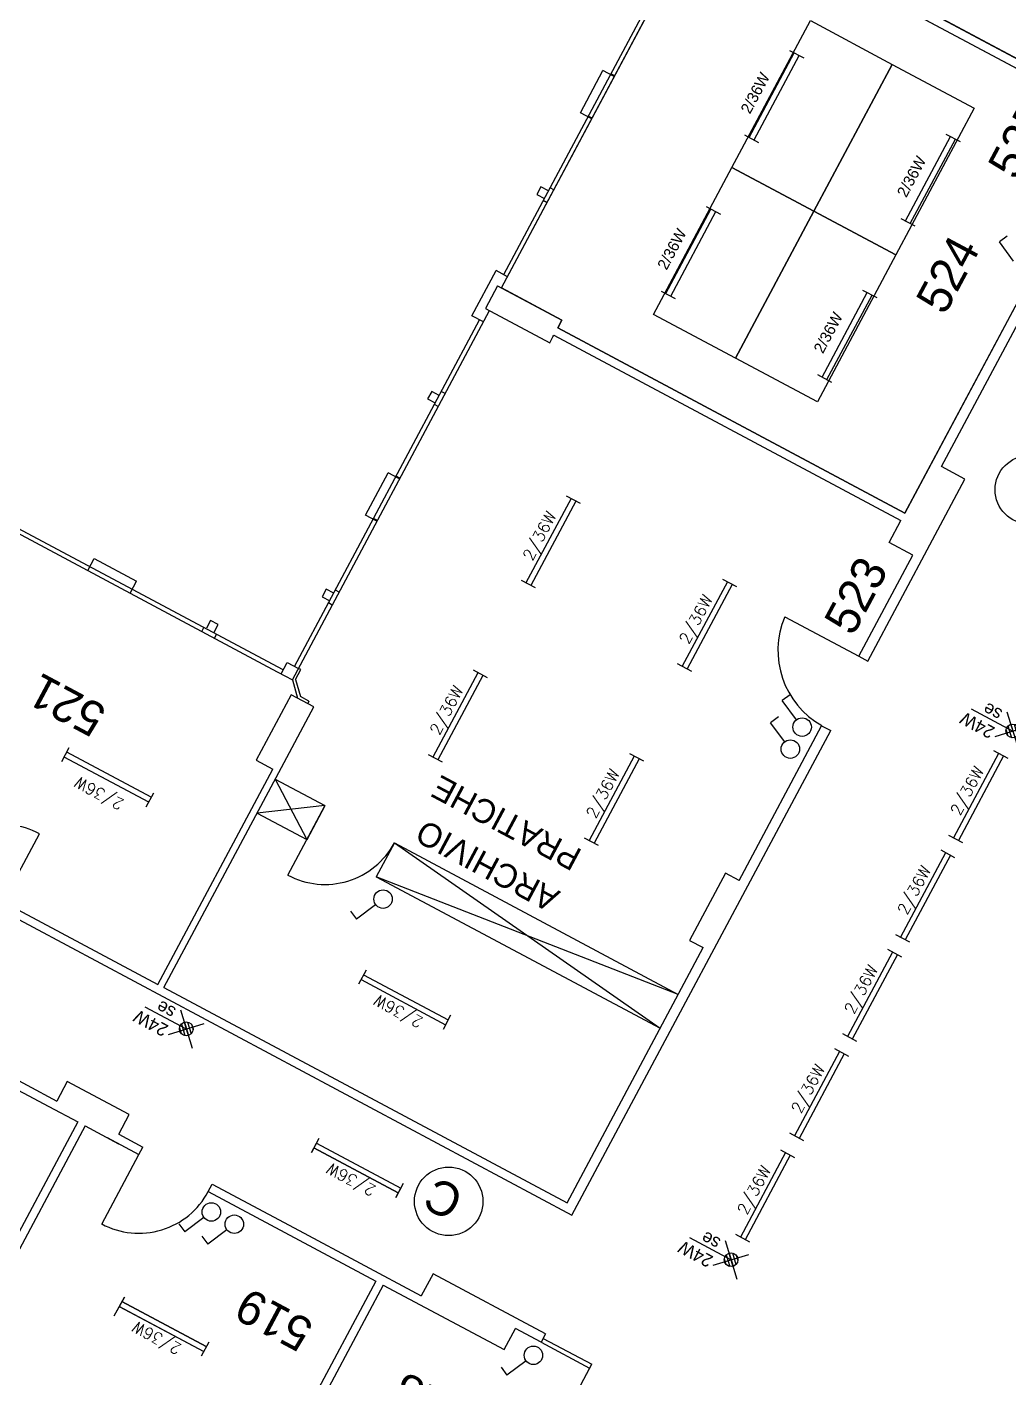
# Model space of a CAD drawing. Extents: x 1678829 to 1678895.5, y 4851385.5 to 4851457.1.
# Drawn here: x 1678844.95 to 1678856.42, y 4851420.92 to 4851436.71 of the extents above; entities that cross this region are included whole.
import ezdxf
from ezdxf.enums import TextEntityAlignment as Align

# ---------------------------------------------------------------- set-up
doc = ezdxf.new("R2010")
doc.units = 0
doc.header["$MEASUREMENT"] = 0
doc.layers.get('0').update_dxf_attribs({"linetype": 'CONTINUOUS'})
for name, color, linetype in [('ARREDO', 52, 'CONTINUOUS'), ('Desk', 33, 'CONTINUOUS'), ('ILLUMINAZIONE', 4, 'CONTINUOUS'), ('INFISSI', 160, 'CONTINUOUS'), ('Lighting', 50, 'CONTINUOUS'), ('Room', 102, 'CONTINUOUS')]:
    doc.layers.add(name, color=color, linetype=linetype)
doc.styles.add('ROMANS', font='romans')

# ---------------------------------------------------------------- blocks, each defined once
blk = doc.blocks.new('SE')
at = {"layer": 'ILLUMINAZIONE'}
for p, q in [((0.165, -0.165), (-0.167, 0.167)), ((0.152, 0.155), (-0.155, -0.152)), ((0.024, -0.077), (-0.077, 0.024)), ((0.056, -0.058), (-0.058, 0.056)), ((0.058, -0.056), (-0.056, 0.058)), ((0.077, -0.024), (-0.024, 0.077)), ((0.55, 0.001), (-0.001, 0.001)), ((0.075, 0.028), (0.028, 0.075)), ((-0.028, -0.075), (-0.075, -0.028))]:
    blk.add_line(p, q, dxfattribs=at)
blk.add_circle((0, 0), 0.0803, dxfattribs=at)
at = {"layer": 'ILLUMINAZIONE', "linetype": 'Continuous'}
for s, p in [('24W ', (0.191, 0.063)), ('se', (0.209, -0.158))]:
    blk.add_text(s, height=0.15, dxfattribs=at).set_placement(p)
blk = doc.blocks.new('Neon')
at = {"linetype": 'Continuous'}
for p, q in [((-5.69, 0.94), (-5.69, -0.92)), ((-5.69, 0.33), (5.5, 0.33)), ((5.5, 0.94), (5.5, -0.92)), ((-5.69, -0.31), (5.5, -0.31))]:
    blk.add_line(p, q, dxfattribs=at)
blk.add_text('2/36W', height=1.308, dxfattribs=at).set_placement((-3.31, 1.5))

msp = doc.modelspace()

# ---------------------------------------------------------------- linework, layer by layer
at = {"linetype": 'Continuous'}
for p, q in [((1678853.599, 4851437.778), (1678857.657, 4851435.612)), ((1678853.646, 4851437.867), (1678857.704, 4851435.701)), ((1678855.208, 4851431.025), (1678856.969, 4851434.324)), ((1678855.634, 4851431.568), (1678857.075, 4851434.268)), ((1678850.447, 4851433.68), (1678850.306, 4851433.415)), ((1678850.447, 4851433.68), (1678851.197, 4851433.279)), ((1678850.306, 4851433.415), (1678851.056, 4851433.015)), ((1678851.197, 4851433.279), (1678851.15, 4851433.191)), ((1678851.15, 4851433.191), (1678855.208, 4851431.025)), ((1678851.056, 4851433.015), (1678851.094, 4851433.085)), ((1678851.094, 4851433.085), (1678851.103, 4851433.103)), ((1678851.103, 4851433.103), (1678855.161, 4851430.937)), ((1678855.908, 4851431.422), (1678855.634, 4851431.568)), ((1678854.773, 4851429.296), (1678855.908, 4851431.422)), ((1678855.025, 4851430.681), (1678855.161, 4851430.937)), ((1678855.298, 4851430.535), (1678855.025, 4851430.681)), ((1678854.667, 4851429.353), (1678855.298, 4851430.535)), ((1678854.667, 4851429.353), (1678854.773, 4851429.296)), ((1678848.034, 4851428.903), (1678847.624, 4851428.136)), ((1678848.299, 4851428.762), (1678848.034, 4851428.903)), ((1678847.889, 4851427.995), (1678848.299, 4851428.762)), ((1678851.316, 4851422.821), (1678854.34, 4851428.485)), ((1678853.268, 4851426.733), (1678854.234, 4851428.541)), ((1678854.234, 4851428.541), (1678854.34, 4851428.485)), ((1678847.624, 4851428.136), (1678847.818, 4851428.032)), ((1678846.476, 4851425.518), (1678847.818, 4851428.032)), ((1678846.547, 4851425.481), (1678847.889, 4851427.995)), ((1678853.11, 4851426.818), (1678852.691, 4851426.032)), ((1678853.268, 4851426.733), (1678853.11, 4851426.818)), ((1678844.621, 4851426.395), (1678851.316, 4851422.821)), ((1678844.668, 4851426.484), (1678846.476, 4851425.518)), ((1678851.258, 4851422.966), (1678852.849, 4851425.948)), ((1678852.691, 4851426.032), (1678852.849, 4851425.948)), ((1678846.547, 4851425.481), (1678851.258, 4851422.966)), ((1678843.407, 4851425.162), (1678845.295, 4851424.154)), ((1678843.36, 4851425.073), (1678845.203, 4851424.089)), ((1678845.417, 4851424.383), (1678845.295, 4851424.154)), ((1678846.14, 4851423.997), (1678845.417, 4851424.383)), ((1678845.203, 4851424.089), (1678845.539, 4851423.91)), ((1678845.539, 4851423.91), (1678843.396, 4851419.896)), ((1678846.018, 4851423.768), (1678846.14, 4851423.997)), ((1678845.627, 4851423.863), (1678843.484, 4851419.849)), ((1678845.627, 4851423.863), (1678846.015, 4851423.656)), ((1678845.883, 4851423.727), (1678846.253, 4851423.529)), ((1678846.018, 4851423.768), (1678846.3, 4851423.617)), ((1678846.253, 4851423.529), (1678846.3, 4851423.617)), ((1678847.065, 4851423.096), (1678847.112, 4851423.184)), ((1678847.065, 4851423.096), (1678849.023, 4851422.05)), ((1678847.112, 4851423.184), (1678848.126, 4851422.642)), ((1678848.126, 4851422.642), (1678849.555, 4851421.879)), ((1678849.692, 4851422.135), (1678849.555, 4851421.879)), ((1678851.006, 4851421.434), (1678849.692, 4851422.135)), ((1678849.023, 4851422.05), (1678846.494, 4851417.313)), ((1678849.111, 4851422.003), (1678846.583, 4851417.266)), ((1678849.111, 4851422.003), (1678850.523, 4851421.25)), ((1678850.523, 4851421.25), (1678850.655, 4851421.497)), ((1678850.955, 4851421.337), (1678850.655, 4851421.497)), ((1678851.006, 4851421.434), (1678850.955, 4851421.337))]:
    msp.add_line(p, q, dxfattribs=at)
for centre in [(1678856.661, 4851431.298), (1678849.875, 4851422.982)]:
    msp.add_circle(centre, 0.4, dxfattribs=at)
at = {"layer": 'ARREDO', "linetype": 'Continuous'}
for p, q in [((1678847.847, 4851427.915), (1678848.427, 4851427.608)), ((1678847.847, 4851427.915), (1678848.215, 4851427.211)), ((1678848.427, 4851427.608), (1678847.635, 4851427.518)), ((1678847.635, 4851427.518), (1678848.215, 4851427.211)), ((1678848.429, 4851427.605), (1678848.217, 4851427.208)), ((1678849.24, 4851427.171), (1678849.028, 4851426.774)), ((1678849.24, 4851427.171), (1678852.557, 4851425.401)), ((1678849.24, 4851427.171), (1678852.345, 4851425.004)), ((1678849.028, 4851426.774), (1678852.345, 4851425.004)), ((1678852.557, 4851425.401), (1678849.028, 4851426.774))]:
    msp.add_line(p, q, dxfattribs=at)
at = {"layer": 'Desk', "linetype": 'Continuous'}
for points in [[(1678855.06, 4851436.269), (1678854.144, 4851434.553), (1678853.186, 4851435.064), (1678854.102, 4851436.78)], [(1678856.018, 4851435.758), (1678855.102, 4851434.042), (1678854.144, 4851434.553), (1678855.06, 4851436.269)], [(1678854.144, 4851434.553), (1678853.228, 4851432.837), (1678852.27, 4851433.348), (1678853.186, 4851435.064)], [(1678855.102, 4851434.042), (1678854.186, 4851432.326), (1678853.228, 4851432.837), (1678854.144, 4851434.553)]]:
    msp.add_lwpolyline(points, close=True, dxfattribs=at)
at = {"layer": 'ILLUMINAZIONE', "linetype": 'Continuous'}
for p, q in [((1678856.403, 4851434.263), (1678856.311, 4851434.194)), ((1678856.478, 4851433.97), (1678856.311, 4851434.194)), ((1678851.305, 4851431.196), (1678850.778, 4851430.21)), ((1678851.361, 4851431.166), (1678850.834, 4851430.18)), ((1678851.415, 4851431.138), (1678851.251, 4851431.225)), ((1678850.888, 4851430.151), (1678850.724, 4851430.238)), ((1678853.132, 4851430.221), (1678852.605, 4851429.235)), ((1678853.188, 4851430.191), (1678852.661, 4851429.205)), ((1678853.242, 4851430.163), (1678853.078, 4851430.25)), ((1678852.715, 4851429.176), (1678852.551, 4851429.263)), ((1678850.217, 4851429.16), (1678849.691, 4851428.173)), ((1678850.274, 4851429.129), (1678849.747, 4851428.143)), ((1678850.327, 4851429.101), (1678850.164, 4851429.188)), ((1678853.865, 4851428.903), (1678853.773, 4851428.834)), ((1678853.941, 4851428.61), (1678853.773, 4851428.834)), ((1678853.728, 4851428.645), (1678853.636, 4851428.576)), ((1678853.803, 4851428.353), (1678853.636, 4851428.576)), ((1678845.354, 4851428.121), (1678845.441, 4851428.284)), ((1678846.369, 4851427.647), (1678845.382, 4851428.174)), ((1678846.369, 4851427.647), (1678845.382, 4851428.174)), ((1678846.369, 4851427.648), (1678845.382, 4851428.174)), ((1678846.399, 4851427.704), (1678845.412, 4851428.231)), ((1678846.399, 4851427.704), (1678845.412, 4851428.231)), ((1678846.399, 4851427.704), (1678845.412, 4851428.231)), ((1678849.801, 4851428.114), (1678849.637, 4851428.201)), ((1678852.044, 4851428.184), (1678851.518, 4851427.198)), ((1678852.101, 4851428.154), (1678851.574, 4851427.168)), ((1678852.154, 4851428.126), (1678851.991, 4851428.213)), ((1678856.302, 4851428.217), (1678855.775, 4851427.231)), ((1678856.358, 4851428.187), (1678855.832, 4851427.201)), ((1678856.412, 4851428.159), (1678856.248, 4851428.246)), ((1678846.34, 4851427.594), (1678846.428, 4851427.758)), ((1678851.627, 4851427.139), (1678851.464, 4851427.226)), ((1678855.885, 4851427.172), (1678855.722, 4851427.259)), ((1678855.682, 4851427.056), (1678855.156, 4851426.07)), ((1678855.792, 4851426.998), (1678855.629, 4851427.085)), ((1678855.739, 4851427.026), (1678855.212, 4851426.04)), ((1678849.021, 4851426.449), (1678848.798, 4851426.281)), ((1678848.729, 4851426.373), (1678848.798, 4851426.281)), ((1678855.266, 4851426.011), (1678855.102, 4851426.098)), ((1678855.172, 4851425.837), (1678855.009, 4851425.924)), ((1678855.063, 4851425.896), (1678854.536, 4851424.909)), ((1678855.119, 4851425.866), (1678854.592, 4851424.879)), ((1678848.909, 4851425.683), (1678848.822, 4851425.519)), ((1678848.881, 4851425.629), (1678849.867, 4851425.102)), ((1678848.851, 4851425.573), (1678849.837, 4851425.046)), ((1678849.896, 4851425.156), (1678849.809, 4851424.992)), ((1678854.646, 4851424.85), (1678854.482, 4851424.938)), ((1678854.443, 4851424.735), (1678853.916, 4851423.748)), ((1678854.499, 4851424.705), (1678853.972, 4851423.718)), ((1678854.553, 4851424.676), (1678854.389, 4851424.763)), ((1678848.357, 4851423.716), (1678848.27, 4851423.553)), ((1678854.026, 4851423.689), (1678853.863, 4851423.777)), ((1678848.27, 4851423.553), (1678848.328, 4851423.662)), ((1678849.285, 4851423.08), (1678848.298, 4851423.607)), ((1678848.298, 4851423.607), (1678849.285, 4851423.08)), ((1678848.328, 4851423.663), (1678849.315, 4851423.136)), ((1678853.921, 4851423.492), (1678853.757, 4851423.579)), ((1678853.811, 4851423.551), (1678853.284, 4851422.564)), ((1678853.867, 4851423.521), (1678853.341, 4851422.534)), ((1678849.343, 4851423.19), (1678849.256, 4851423.026)), ((1678849.256, 4851423.026), (1678849.315, 4851423.136)), ((1678847.014, 4851422.793), (1678846.791, 4851422.626)), ((1678846.722, 4851422.718), (1678846.791, 4851422.626)), ((1678847.282, 4851422.65), (1678847.059, 4851422.483)), ((1678846.99, 4851422.575), (1678847.059, 4851422.483)), ((1678853.394, 4851422.506), (1678853.231, 4851422.593)), ((1678845.966, 4851421.644), (1678846.084, 4851421.864)), ((1678846.084, 4851421.864), (1678845.996, 4851421.701)), ((1678847.011, 4851421.227), (1678846.025, 4851421.754)), ((1678846.025, 4851421.754), (1678847.012, 4851421.228)), ((1678847.042, 4851421.284), (1678846.055, 4851421.81)), ((1678846.055, 4851421.81), (1678847.042, 4851421.284)), ((1678847.07, 4851421.337), (1678846.983, 4851421.174)), ((1678850.487, 4851421.043), (1678850.556, 4851420.951)), ((1678850.779, 4851421.119), (1678850.556, 4851420.951))]:
    msp.add_line(p, q, dxfattribs=at)
for centre in [(1678854.006, 4851428.524), (1678853.868, 4851428.267), (1678849.108, 4851426.514), (1678847.101, 4851422.858), (1678847.369, 4851422.715), (1678850.865, 4851421.183)]:
    msp.add_circle(centre, 0.108, dxfattribs=at)
at = {"layer": 'INFISSI', "linetype": 'Continuous'}
for p, q in [((1678850.492, 4851433.656), (1678852.86, 4851438.093)), ((1678850.518, 4851433.812), (1678852.746, 4851437.985)), ((1678851.414, 4851435.703), (1678851.678, 4851436.197)), ((1678851.81, 4851436.126), (1678851.678, 4851436.197)), ((1678851.815, 4851436.135), (1678851.771, 4851436.159)), ((1678851.546, 4851435.632), (1678851.414, 4851435.703)), ((1678851.551, 4851435.641), (1678851.507, 4851435.665)), ((1678850.953, 4851434.838), (1678850.906, 4851434.75)), ((1678851.041, 4851434.791), (1678850.953, 4851434.838)), ((1678851.104, 4851434.803), (1678851.06, 4851434.826)), ((1678850.906, 4851434.75), (1678850.994, 4851434.703)), ((1678851.024, 4851434.653), (1678850.98, 4851434.677)), ((1678850.147, 4851433.33), (1678850.43, 4851433.859)), ((1678850.562, 4851433.788), (1678850.43, 4851433.859)), ((1678848.048, 4851429.078), (1678850.35, 4851433.391)), ((1678848.074, 4851429.233), (1678850.236, 4851433.283)), ((1678850.28, 4851433.259), (1678850.147, 4851433.33)), ((1678849.676, 4851432.448), (1678849.629, 4851432.359)), ((1678849.765, 4851432.4), (1678849.676, 4851432.448)), ((1678849.832, 4851432.421), (1678849.788, 4851432.445)), ((1678849.629, 4851432.359), (1678849.718, 4851432.312)), ((1678849.752, 4851432.271), (1678849.708, 4851432.295)), ((1678848.904, 4851431.001), (1678849.168, 4851431.495)), ((1678849.3, 4851431.424), (1678849.168, 4851431.495)), ((1678849.305, 4851431.433), (1678849.261, 4851431.457)), ((1678843.698, 4851431.399), (1678847.871, 4851429.172)), ((1678847.939, 4851429.192), (1678843.854, 4851431.373)), ((1678849.036, 4851430.93), (1678848.904, 4851431.001)), ((1678849.041, 4851430.939), (1678848.997, 4851430.963)), ((1678845.657, 4851430.354), (1678845.68, 4851430.398)), ((1678845.662, 4851430.363), (1678845.732, 4851430.495)), ((1678845.732, 4851430.495), (1678846.226, 4851430.231)), ((1678846.156, 4851430.099), (1678846.226, 4851430.231)), ((1678846.151, 4851430.09), (1678846.174, 4851430.134)), ((1678848.443, 4851430.136), (1678848.396, 4851430.048)), ((1678848.396, 4851430.048), (1678848.484, 4851430.001)), ((1678848.531, 4851430.089), (1678848.443, 4851430.136)), ((1678848.594, 4851430.101), (1678848.55, 4851430.124)), ((1678848.514, 4851429.951), (1678848.47, 4851429.975)), ((1678847.091, 4851429.77), (1678847.044, 4851429.681)), ((1678847.179, 4851429.723), (1678847.091, 4851429.77)), ((1678847.132, 4851429.634), (1678847.179, 4851429.723)), ((1678853.803, 4851429.814), (1678854.667, 4851429.353)), ((1678846.989, 4851429.643), (1678847.012, 4851429.687)), ((1678847.139, 4851429.563), (1678847.162, 4851429.607)), ((1678847.915, 4851429.148), (1678847.986, 4851429.281)), ((1678847.986, 4851429.281), (1678848.118, 4851429.21)), ((1678847.871, 4851429.172), (1678848.048, 4851429.078)), ((1678848.083, 4851429.081), (1678848.145, 4851429.196)), ((1678848.083, 4851429.081), (1678848.141, 4851428.88)), ((1678848.145, 4851429.196), (1678848.118, 4851429.21)), ((1678848.048, 4851429.078), (1678848.109, 4851428.864)), ((1678848.242, 4851428.826), (1678848.141, 4851428.88)), ((1678848.242, 4851428.826), (1678848.228, 4851428.8)), ((1678847.996, 4851426.793), (1678848.429, 4851427.605)), ((1678844.668, 4851426.484), (1678845.092, 4851427.278)), ((1678845.82, 4851422.717), (1678846.253, 4851423.529)), ((1678850.978, 4851421.381), (1678851.546, 4851421.078)), ((1678850.954, 4851421.337), (1678851.522, 4851421.034)), ((1678851.522, 4851421.034), (1678851.219, 4851420.465)), ((1678851.485, 4851420.964), (1678851.546, 4851421.078)), ((1678851.547, 4851421.079), (1678851.547, 4851421.079))]:
    msp.add_line(p, q, dxfattribs=at)
for centre, radius, start, end in [((1678854.733, 4851429.42), 1.01, 157.0246, 240.4058), ((1678844.668, 4851426.484), 0.9, 61.9064, 151.9064), ((1678848.429, 4851427.605), 0.92, 241.9064, 331.9064), ((1678846.253, 4851423.529), 0.92, 241.9064, 331.9064)]:
    msp.add_arc(centre, radius, start, end, dxfattribs=at)
at = {"layer": 'Room', "linetype": 'Continuous'}
for points in [[(1678857.704, 4851435.701), (1678853.646, 4851437.867), (1678853.707, 4851437.981), (1678853.002, 4851438.358), (1678855.361, 4851442.778), (1678856.067, 4851442.401), (1678856.095, 4851442.454), (1678860.153, 4851440.288)], [(1678855.208, 4851431.025), (1678851.15, 4851433.191), (1678851.197, 4851433.279), (1678850.492, 4851433.656), (1678852.86, 4851438.093), (1678853.566, 4851437.717), (1678853.599, 4851437.778), (1678857.657, 4851435.612)]]:
    msp.add_lwpolyline(points, close=True, dxfattribs=at)

# ---------------------------------------------------------------- block references
at = {"linetype": 'Continuous', "rotation": 151.906417794058}
msp.add_blockref('SE', (1678846.808, 4851424.998), dxfattribs=at)
at = {"layer": 'ILLUMINAZIONE', "linetype": 'Continuous', "rotation": 151.906417794058}
for p in [(1678856.468, 4851428.48), (1678853.175, 4851422.3)]:
    msp.add_blockref('SE', p, dxfattribs=at)
at = {"layer": 'Lighting', "linetype": 'Continuous', "xscale": 0.1, "yscale": 0.09999999999999999, "zscale": 0.1, "rotation": 61.90641779405802}
for p in [(1678853.684, 4851435.902), (1678855.511, 4851434.926), (1678852.71, 4851434.078), (1678854.537, 4851433.102)]:
    msp.add_blockref('Neon', p, dxfattribs=at)

# ---------------------------------------------------------------- texts
at = {"linetype": 'Continuous'}
for s, height, rotation, p in [(' 524      525          526/A     ', 0.4, 61.9064, (1678855.603, 4851433.196)), ('523', 0.4, 61.9064, (1678854.6, 4851429.577)), (' 521 ', 0.4, 151.9064, (1678846.03, 4851428.675)), ('PRATICHE', 0.28, 151.9064, (1678851.449, 4851427.081)), ('ARCHIVIO', 0.28, 151.9064, (1678851.191, 4851426.598)), ('C', 0.4, 151.9064, (1678850.077, 4851423.096)), ('           516    517       518        519', 0.4, 151.9064, (1678854.614, 4851418.2))]:
    msp.add_text(s, height=height, rotation=rotation, dxfattribs=at).set_placement(p)
at = {"layer": 'ILLUMINAZIONE', "linetype": 'Continuous', "style": 'ROMANS'}
for rotation, p in [(61.9064, (1678850.995, 4851430.728)), (61.9064, (1678852.822, 4851429.753)), (61.9064, (1678849.908, 4851428.691)), (61.9064, (1678851.735, 4851427.716)), (61.9064, (1678855.993, 4851427.749)), (151.9064, (1678845.821, 4851427.809)), (61.9064, (1678855.373, 4851426.588)), (61.9064, (1678854.753, 4851425.427)), (151.9064, (1678849.319, 4851425.263)), (61.9064, (1678854.133, 4851424.266)), (151.9064, (1678848.767, 4851423.297)), (61.9064, (1678853.502, 4851423.082)), (151.9064, (1678846.494, 4851421.445))]:
    msp.add_text('2/36W', height=0.135, rotation=rotation, dxfattribs=at).set_placement(p, align=Align.CENTER)

doc.saveas('drawing.dxf')
